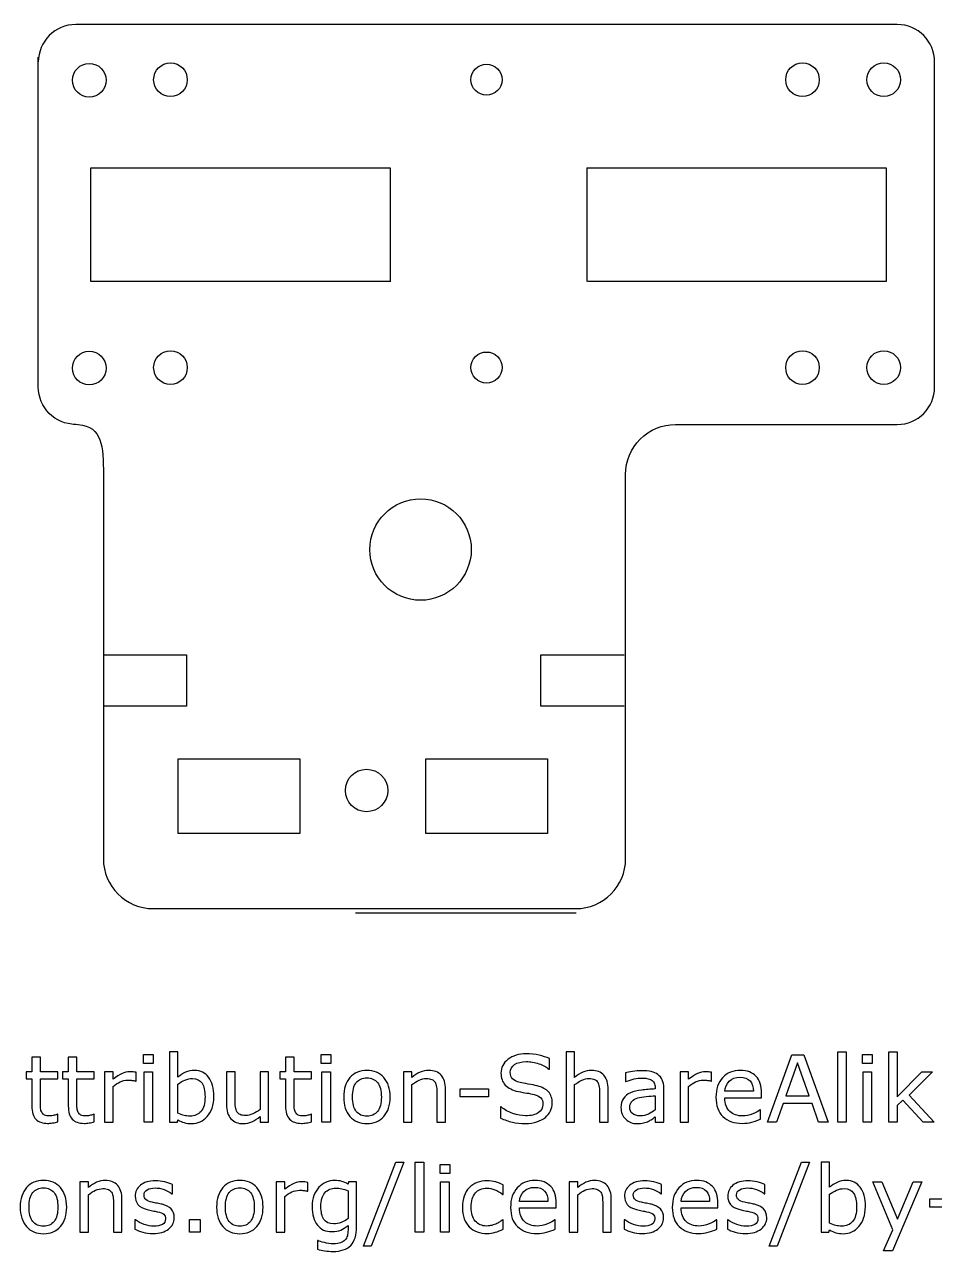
# Model space of a CAD drawing. Extents: x -419 to 481, y -215 to 497.
# Drawn here: x -341.1 to -268.2, y -111.7 to -13.4 of the extents above; entities that cross this region are included whole.
import ezdxf

# ---------------------------------------------------------------- set-up
doc = ezdxf.new("R2010")
doc.units = 0
doc.header["$MEASUREMENT"] = 0
doc.layers.add('LAYER_1_0', color=160, linetype='Continuous')

# ---------------------------------------------------------------- blocks, each defined once
blk = doc.blocks.new('AI9-BLK1')
at = {"layer": 'LAYER_1_0', "color": 7}
for points in [[(-51.508, -6.152), (-52.28, -6.152), (-52.28, -5.446), (-51.508, -5.446), (-51.508, -6.152)], [(-37.252, -6.152), (-38.024, -6.152), (-38.024, -5.446), (-37.252, -5.446), (-37.252, -6.152)], [(2.594, -10.87), (1.832, -10.87), (1.308, -9.371), (-1.016, -9.371), (-1.54, -10.87), (-2.268, -10.87), (-0.313, -5.479), (0.639, -5.479), (2.594, -10.87)], [(4.053, -10.87), (3.37, -10.87), (3.37, -5.237), (4.053, -5.237), (4.053, -10.87)], [(6.131, -6.152), (5.359, -6.152), (5.359, -5.446), (6.131, -5.446), (6.131, -6.152)], [(11.107, -10.87), (10.205, -10.87), (8.58, -9.102), (8.141, -9.519), (8.141, -10.87), (7.458, -10.87), (7.458, -5.237), (8.141, -5.237), (8.141, -8.835), (10.098, -6.824), (10.975, -6.824), (9.089, -8.693), (11.107, -10.87)], [(-51.552, -10.87), (-52.236, -10.87), (-52.236, -6.824), (-51.552, -6.824), (-51.552, -10.87)], [(-37.296, -10.87), (-37.979, -10.87), (-37.979, -6.824), (-37.296, -6.824), (-37.296, -10.87)], [(1.084, -8.753), (0.146, -6.113), (-0.796, -8.753), (1.084, -8.753)], [(6.087, -10.87), (5.403, -10.87), (5.403, -6.824), (6.087, -6.824), (6.087, -10.87)], [(-24.623, -8.841), (-26.883, -8.841), (-26.883, -8.191), (-24.623, -8.191), (-24.623, -8.841)], [(-31.423, -14.056), (-34.016, -20.792), (-34.643, -20.792), (-32.06, -14.056), (-31.423, -14.056)], [(-29.812, -19.689), (-30.495, -19.689), (-30.495, -14.056), (-29.812, -14.056), (-29.812, -19.689)], [(-27.735, -14.971), (-28.507, -14.971), (-28.507, -14.265), (-27.735, -14.265), (-27.735, -14.971)], [(1.1, -14.056), (-1.493, -20.792), (-2.119, -20.792), (0.463, -14.056), (1.1, -14.056)], [(-27.779, -19.689), (-28.463, -19.689), (-28.463, -15.643), (-27.779, -15.643), (-27.779, -19.689)], [(10.12, -15.643), (7.76, -21.178), (7.04, -21.178), (7.785, -19.491), (6.174, -15.643), (6.915, -15.643), (8.155, -18.639), (9.413, -15.643), (10.12, -15.643)], [(13.004, -17.661), (10.744, -17.661), (10.744, -17.011), (13.004, -17.011), (13.004, -17.661)], [(-47.726, -19.689), (-48.585, -19.689), (-48.585, -18.653), (-47.726, -18.653), (-47.726, -19.689)]]:
    blk.add_lwpolyline(points, dxfattribs=at)
for points, knots in [([(-59.141, -10.842), (-59.269, -10.876), (-59.408, -10.904), (-59.559, -10.925), (-59.71, -10.947), (-59.844, -10.958), (-59.962, -10.958), (-60.375, -10.958), (-60.688, -10.847), (-60.902, -10.624), (-61.117, -10.402), (-61.225, -10.045), (-61.225, -9.554), (-61.225, -9.554), (-61.225, -7.397), (-61.225, -7.397), (-61.225, -7.397), (-61.688, -7.397), (-61.688, -7.397), (-61.688, -7.397), (-61.688, -6.824), (-61.688, -6.824), (-61.688, -6.824), (-61.225, -6.824), (-61.225, -6.824), (-61.225, -6.824), (-61.225, -5.666), (-61.225, -5.666), (-61.225, -5.666), (-60.541, -5.666), (-60.541, -5.666), (-60.541, -5.666), (-60.541, -6.824), (-60.541, -6.824), (-60.541, -6.824), (-59.141, -6.824), (-59.141, -6.824), (-59.141, -6.824), (-59.141, -7.397), (-59.141, -7.397), (-59.141, -7.397), (-60.541, -7.397), (-60.541, -7.397), (-60.541, -7.397), (-60.541, -9.247), (-60.541, -9.247), (-60.541, -9.461), (-60.537, -9.627), (-60.527, -9.747), (-60.517, -9.867), (-60.483, -9.979), (-60.426, -10.083), (-60.373, -10.18), (-60.3, -10.251), (-60.207, -10.296), (-60.115, -10.34), (-59.974, -10.363), (-59.783, -10.363), (-59.672, -10.363), (-59.557, -10.346), (-59.437, -10.313), (-59.317, -10.28), (-59.23, -10.253), (-59.177, -10.231), (-59.177, -10.231), (-59.141, -10.231), (-59.141, -10.231), (-59.141, -10.231), (-59.141, -10.842), (-59.141, -10.842)], [0, 0, 0, 0, 1, 1, 1, 2, 2, 2, 3, 3, 3, 4, 4, 4, 5, 5, 5, 6, 6, 6, 7, 7, 7, 8, 8, 8, 9, 9, 9, 10, 10, 10, 11, 11, 11, 12, 12, 12, 13, 13, 13, 14, 14, 14, 15, 15, 15, 16, 16, 16, 17, 17, 17, 18, 18, 18, 19, 19, 19, 20, 20, 20, 21, 21, 21, 22, 22, 22, 23, 23, 23, 23]), ([(-56.222, -10.842), (-56.349, -10.876), (-56.489, -10.904), (-56.639, -10.925), (-56.79, -10.947), (-56.925, -10.958), (-57.043, -10.958), (-57.455, -10.958), (-57.769, -10.847), (-57.984, -10.624), (-58.198, -10.402), (-58.305, -10.045), (-58.305, -9.554), (-58.305, -9.554), (-58.305, -7.397), (-58.305, -7.397), (-58.305, -7.397), (-58.769, -7.397), (-58.769, -7.397), (-58.769, -7.397), (-58.769, -6.824), (-58.769, -6.824), (-58.769, -6.824), (-58.305, -6.824), (-58.305, -6.824), (-58.305, -6.824), (-58.305, -5.666), (-58.305, -5.666), (-58.305, -5.666), (-57.622, -5.666), (-57.622, -5.666), (-57.622, -5.666), (-57.622, -6.824), (-57.622, -6.824), (-57.622, -6.824), (-56.222, -6.824), (-56.222, -6.824), (-56.222, -6.824), (-56.222, -7.397), (-56.222, -7.397), (-56.222, -7.397), (-57.622, -7.397), (-57.622, -7.397), (-57.622, -7.397), (-57.622, -9.247), (-57.622, -9.247), (-57.622, -9.461), (-57.617, -9.627), (-57.608, -9.747), (-57.598, -9.867), (-57.564, -9.979), (-57.506, -10.083), (-57.454, -10.18), (-57.381, -10.251), (-57.288, -10.296), (-57.195, -10.34), (-57.054, -10.363), (-56.864, -10.363), (-56.754, -10.363), (-56.638, -10.346), (-56.517, -10.313), (-56.398, -10.28), (-56.311, -10.253), (-56.258, -10.231), (-56.258, -10.231), (-56.222, -10.231), (-56.222, -10.231), (-56.222, -10.231), (-56.222, -10.842), (-56.222, -10.842)], [0, 0, 0, 0, 1, 1, 1, 2, 2, 2, 3, 3, 3, 4, 4, 4, 5, 5, 5, 6, 6, 6, 7, 7, 7, 8, 8, 8, 9, 9, 9, 10, 10, 10, 11, 11, 11, 12, 12, 12, 13, 13, 13, 14, 14, 14, 15, 15, 15, 16, 16, 16, 17, 17, 17, 18, 18, 18, 19, 19, 19, 20, 20, 20, 21, 21, 21, 22, 22, 22, 23, 23, 23, 23]), ([(-46.642, -8.816), (-46.642, -9.154), (-46.689, -9.458), (-46.785, -9.728), (-46.88, -9.998), (-47.009, -10.225), (-47.17, -10.409), (-47.342, -10.599), (-47.53, -10.742), (-47.735, -10.837), (-47.94, -10.932), (-48.166, -10.98), (-48.412, -10.98), (-48.641, -10.98), (-48.841, -10.953), (-49.013, -10.899), (-49.184, -10.844), (-49.353, -10.771), (-49.519, -10.68), (-49.519, -10.68), (-49.563, -10.87), (-49.563, -10.87), (-49.563, -10.87), (-50.203, -10.87), (-50.203, -10.87), (-50.203, -10.87), (-50.203, -5.237), (-50.203, -5.237), (-50.203, -5.237), (-49.519, -5.237), (-49.519, -5.237), (-49.519, -5.237), (-49.519, -7.25), (-49.519, -7.25), (-49.329, -7.092), (-49.126, -6.964), (-48.911, -6.864), (-48.696, -6.764), (-48.455, -6.714), (-48.187, -6.714), (-47.71, -6.714), (-47.333, -6.897), (-47.057, -7.264), (-46.78, -7.631), (-46.642, -8.148), (-46.642, -8.816)], [0, 0, 0, 0, 1, 1, 1, 2, 2, 2, 3, 3, 3, 4, 4, 4, 5, 5, 5, 6, 6, 6, 7, 7, 7, 8, 8, 8, 9, 9, 9, 10, 10, 10, 11, 11, 11, 12, 12, 12, 13, 13, 13, 14, 14, 14, 15, 15, 15, 15]), ([(-38.804, -10.842), (-38.932, -10.876), (-39.072, -10.904), (-39.222, -10.925), (-39.373, -10.947), (-39.507, -10.958), (-39.625, -10.958), (-40.038, -10.958), (-40.351, -10.847), (-40.566, -10.624), (-40.78, -10.402), (-40.888, -10.045), (-40.888, -9.554), (-40.888, -9.554), (-40.888, -7.397), (-40.888, -7.397), (-40.888, -7.397), (-41.351, -7.397), (-41.351, -7.397), (-41.351, -7.397), (-41.351, -6.824), (-41.351, -6.824), (-41.351, -6.824), (-40.888, -6.824), (-40.888, -6.824), (-40.888, -6.824), (-40.888, -5.666), (-40.888, -5.666), (-40.888, -5.666), (-40.204, -5.666), (-40.204, -5.666), (-40.204, -5.666), (-40.204, -6.824), (-40.204, -6.824), (-40.204, -6.824), (-38.804, -6.824), (-38.804, -6.824), (-38.804, -6.824), (-38.804, -7.397), (-38.804, -7.397), (-38.804, -7.397), (-40.204, -7.397), (-40.204, -7.397), (-40.204, -7.397), (-40.204, -9.247), (-40.204, -9.247), (-40.204, -9.461), (-40.199, -9.627), (-40.19, -9.747), (-40.18, -9.867), (-40.146, -9.979), (-40.089, -10.083), (-40.036, -10.18), (-39.963, -10.251), (-39.871, -10.296), (-39.778, -10.34), (-39.637, -10.363), (-39.446, -10.363), (-39.336, -10.363), (-39.22, -10.346), (-39.1, -10.313), (-38.98, -10.28), (-38.893, -10.253), (-38.84, -10.231), (-38.84, -10.231), (-38.804, -10.231), (-38.804, -10.231), (-38.804, -10.231), (-38.804, -10.842), (-38.804, -10.842)], [0, 0, 0, 0, 1, 1, 1, 2, 2, 2, 3, 3, 3, 4, 4, 4, 5, 5, 5, 6, 6, 6, 7, 7, 7, 8, 8, 8, 9, 9, 9, 10, 10, 10, 11, 11, 11, 12, 12, 12, 13, 13, 13, 14, 14, 14, 15, 15, 15, 16, 16, 16, 17, 17, 17, 18, 18, 18, 19, 19, 19, 20, 20, 20, 21, 21, 21, 22, 22, 22, 23, 23, 23, 23]), ([(-19.513, -9.335), (-19.513, -9.545), (-19.561, -9.752), (-19.659, -9.957), (-19.756, -10.162), (-19.893, -10.336), (-20.069, -10.478), (-20.261, -10.632), (-20.486, -10.752), (-20.742, -10.839), (-20.999, -10.926), (-21.307, -10.969), (-21.668, -10.969), (-22.056, -10.969), (-22.404, -10.933), (-22.714, -10.861), (-23.023, -10.789), (-23.338, -10.682), (-23.658, -10.54), (-23.658, -10.54), (-23.658, -9.646), (-23.658, -9.646), (-23.658, -9.646), (-23.607, -9.646), (-23.607, -9.646), (-23.336, -9.872), (-23.022, -10.046), (-22.667, -10.168), (-22.311, -10.291), (-21.977, -10.352), (-21.665, -10.352), (-21.222, -10.352), (-20.878, -10.269), (-20.632, -10.102), (-20.385, -9.936), (-20.263, -9.714), (-20.263, -9.436), (-20.263, -9.198), (-20.321, -9.022), (-20.437, -8.909), (-20.553, -8.795), (-20.731, -8.707), (-20.969, -8.645), (-21.149, -8.597), (-21.344, -8.557), (-21.555, -8.525), (-21.765, -8.494), (-21.987, -8.454), (-22.223, -8.406), (-22.698, -8.305), (-23.051, -8.132), (-23.281, -7.887), (-23.51, -7.643), (-23.625, -7.324), (-23.625, -6.931), (-23.625, -6.481), (-23.435, -6.111), (-23.055, -5.823), (-22.675, -5.535), (-22.193, -5.391), (-21.609, -5.391), (-21.231, -5.391), (-20.885, -5.427), (-20.57, -5.499), (-20.255, -5.572), (-19.976, -5.661), (-19.734, -5.767), (-19.734, -5.767), (-19.734, -6.615), (-19.734, -6.615), (-19.734, -6.615), (-19.784, -6.615), (-19.784, -6.615), (-19.988, -6.44), (-20.256, -6.296), (-20.588, -6.181), (-20.921, -6.066), (-21.26, -6.008), (-21.608, -6.008), (-21.99, -6.008), (-22.297, -6.088), (-22.528, -6.247), (-22.76, -6.406), (-22.875, -6.611), (-22.875, -6.862), (-22.875, -7.087), (-22.818, -7.263), (-22.702, -7.39), (-22.587, -7.518), (-22.384, -7.615), (-22.093, -7.683), (-21.94, -7.717), (-21.721, -7.758), (-21.437, -7.806), (-21.154, -7.854), (-20.914, -7.903), (-20.717, -7.954), (-20.318, -8.06), (-20.017, -8.22), (-19.816, -8.435), (-19.614, -8.65), (-19.513, -8.95), (-19.513, -9.335)], [0, 0, 0, 0, 1, 1, 1, 2, 2, 2, 3, 3, 3, 4, 4, 4, 5, 5, 5, 6, 6, 6, 7, 7, 7, 8, 8, 8, 9, 9, 9, 10, 10, 10, 11, 11, 11, 12, 12, 12, 13, 13, 13, 14, 14, 14, 15, 15, 15, 16, 16, 16, 17, 17, 17, 18, 18, 18, 19, 19, 19, 20, 20, 20, 21, 21, 21, 22, 22, 22, 23, 23, 23, 24, 24, 24, 25, 25, 25, 26, 26, 26, 27, 27, 27, 28, 28, 28, 29, 29, 29, 30, 30, 30, 31, 31, 31, 32, 32, 32, 33, 33, 33, 34, 34, 34, 34]), ([(-15.033, -10.87), (-15.033, -10.87), (-15.717, -10.87), (-15.717, -10.87), (-15.717, -10.87), (-15.717, -8.569), (-15.717, -8.569), (-15.717, -8.383), (-15.727, -8.209), (-15.749, -8.046), (-15.77, -7.883), (-15.81, -7.756), (-15.867, -7.664), (-15.927, -7.563), (-16.013, -7.488), (-16.126, -7.438), (-16.239, -7.389), (-16.385, -7.364), (-16.565, -7.364), (-16.749, -7.364), (-16.942, -7.41), (-17.144, -7.502), (-17.345, -7.593), (-17.538, -7.71), (-17.723, -7.852), (-17.723, -7.852), (-17.723, -10.87), (-17.723, -10.87), (-17.723, -10.87), (-18.406, -10.87), (-18.406, -10.87), (-18.406, -10.87), (-18.406, -5.237), (-18.406, -5.237), (-18.406, -5.237), (-17.723, -5.237), (-17.723, -5.237), (-17.723, -5.237), (-17.723, -7.275), (-17.723, -7.275), (-17.511, -7.099), (-17.292, -6.962), (-17.066, -6.862), (-16.84, -6.763), (-16.609, -6.714), (-16.37, -6.714), (-15.936, -6.714), (-15.604, -6.845), (-15.375, -7.108), (-15.147, -7.371), (-15.033, -7.75), (-15.033, -8.245), (-15.033, -8.245), (-15.033, -10.87), (-15.033, -10.87)], [0, 0, 0, 0, 1, 1, 1, 2, 2, 2, 3, 3, 3, 4, 4, 4, 5, 5, 5, 6, 6, 6, 7, 7, 7, 8, 8, 8, 9, 9, 9, 10, 10, 10, 11, 11, 11, 12, 12, 12, 13, 13, 13, 14, 14, 14, 15, 15, 15, 16, 16, 16, 17, 17, 17, 18, 18, 18, 18]), ([(-52.873, -7.563), (-52.873, -7.563), (-52.909, -7.563), (-52.909, -7.563), (-53.01, -7.54), (-53.108, -7.523), (-53.204, -7.512), (-53.299, -7.502), (-53.411, -7.497), (-53.542, -7.497), (-53.752, -7.497), (-53.954, -7.543), (-54.149, -7.636), (-54.345, -7.729), (-54.533, -7.849), (-54.714, -7.996), (-54.714, -7.996), (-54.714, -10.87), (-54.714, -10.87), (-54.714, -10.87), (-55.397, -10.87), (-55.397, -10.87), (-55.397, -10.87), (-55.397, -6.824), (-55.397, -6.824), (-55.397, -6.824), (-54.714, -6.824), (-54.714, -6.824), (-54.714, -6.824), (-54.714, -7.422), (-54.714, -7.422), (-54.444, -7.204), (-54.206, -7.05), (-53.999, -6.96), (-53.793, -6.869), (-53.583, -6.824), (-53.368, -6.824), (-53.25, -6.824), (-53.165, -6.827), (-53.112, -6.833), (-53.059, -6.839), (-52.979, -6.851), (-52.873, -6.867), (-52.873, -6.867), (-52.873, -7.563), (-52.873, -7.563)], [0, 0, 0, 0, 1, 1, 1, 2, 2, 2, 3, 3, 3, 4, 4, 4, 5, 5, 5, 6, 6, 6, 7, 7, 7, 8, 8, 8, 9, 9, 9, 10, 10, 10, 11, 11, 11, 12, 12, 12, 13, 13, 13, 14, 14, 14, 15, 15, 15, 15]), ([(-42.247, -10.87), (-42.247, -10.87), (-42.93, -10.87), (-42.93, -10.87), (-42.93, -10.87), (-42.93, -10.419), (-42.93, -10.419), (-43.159, -10.6), (-43.377, -10.739), (-43.587, -10.835), (-43.795, -10.932), (-44.026, -10.98), (-44.278, -10.98), (-44.701, -10.98), (-45.031, -10.85), (-45.266, -10.591), (-45.502, -10.331), (-45.62, -9.951), (-45.62, -9.449), (-45.62, -9.449), (-45.62, -6.824), (-45.62, -6.824), (-45.62, -6.824), (-44.936, -6.824), (-44.936, -6.824), (-44.936, -6.824), (-44.936, -9.125), (-44.936, -9.125), (-44.936, -9.33), (-44.927, -9.505), (-44.908, -9.651), (-44.889, -9.798), (-44.848, -9.922), (-44.786, -10.026), (-44.721, -10.132), (-44.637, -10.209), (-44.534, -10.257), (-44.431, -10.306), (-44.281, -10.33), (-44.084, -10.33), (-43.909, -10.33), (-43.718, -10.284), (-43.511, -10.192), (-43.303, -10.101), (-43.11, -9.984), (-42.93, -9.842), (-42.93, -9.842), (-42.93, -6.824), (-42.93, -6.824), (-42.93, -6.824), (-42.247, -6.824), (-42.247, -6.824), (-42.247, -6.824), (-42.247, -10.87), (-42.247, -10.87)], [0, 0, 0, 0, 1, 1, 1, 2, 2, 2, 3, 3, 3, 4, 4, 4, 5, 5, 5, 6, 6, 6, 7, 7, 7, 8, 8, 8, 9, 9, 9, 10, 10, 10, 11, 11, 11, 12, 12, 12, 13, 13, 13, 14, 14, 14, 15, 15, 15, 16, 16, 16, 17, 17, 17, 18, 18, 18, 18]), ([(-32.507, -8.849), (-32.507, -9.507), (-32.676, -10.028), (-33.013, -10.409), (-33.351, -10.79), (-33.803, -10.98), (-34.368, -10.98), (-34.939, -10.98), (-35.393, -10.79), (-35.729, -10.409), (-36.065, -10.028), (-36.233, -9.507), (-36.233, -8.849), (-36.233, -8.19), (-36.065, -7.67), (-35.729, -7.287), (-35.393, -6.905), (-34.939, -6.714), (-34.368, -6.714), (-33.803, -6.714), (-33.351, -6.905), (-33.013, -7.287), (-32.676, -7.67), (-32.507, -8.19), (-32.507, -8.849)], [0, 0, 0, 0, 1, 1, 1, 2, 2, 2, 3, 3, 3, 4, 4, 4, 5, 5, 5, 6, 6, 6, 7, 7, 7, 8, 8, 8, 8]), ([(-28.077, -10.87), (-28.077, -10.87), (-28.76, -10.87), (-28.76, -10.87), (-28.76, -10.87), (-28.76, -8.569), (-28.76, -8.569), (-28.76, -8.383), (-28.771, -8.209), (-28.793, -8.046), (-28.815, -7.883), (-28.854, -7.756), (-28.911, -7.664), (-28.971, -7.563), (-29.058, -7.488), (-29.17, -7.438), (-29.283, -7.389), (-29.429, -7.364), (-29.609, -7.364), (-29.794, -7.364), (-29.987, -7.41), (-30.188, -7.502), (-30.389, -7.593), (-30.582, -7.71), (-30.767, -7.852), (-30.767, -7.852), (-30.767, -10.87), (-30.767, -10.87), (-30.767, -10.87), (-31.45, -10.87), (-31.45, -10.87), (-31.45, -10.87), (-31.45, -6.824), (-31.45, -6.824), (-31.45, -6.824), (-30.767, -6.824), (-30.767, -6.824), (-30.767, -6.824), (-30.767, -7.275), (-30.767, -7.275), (-30.555, -7.099), (-30.337, -6.962), (-30.111, -6.862), (-29.885, -6.763), (-29.653, -6.714), (-29.415, -6.714), (-28.979, -6.714), (-28.648, -6.845), (-28.419, -7.108), (-28.191, -7.371), (-28.077, -7.75), (-28.077, -8.245), (-28.077, -8.245), (-28.077, -10.87), (-28.077, -10.87)], [0, 0, 0, 0, 1, 1, 1, 2, 2, 2, 3, 3, 3, 4, 4, 4, 5, 5, 5, 6, 6, 6, 7, 7, 7, 8, 8, 8, 9, 9, 9, 10, 10, 10, 11, 11, 11, 12, 12, 12, 13, 13, 13, 14, 14, 14, 15, 15, 15, 16, 16, 16, 17, 17, 17, 18, 18, 18, 18]), ([(-10.576, -10.87), (-10.576, -10.87), (-11.26, -10.87), (-11.26, -10.87), (-11.26, -10.87), (-11.26, -10.438), (-11.26, -10.438), (-11.32, -10.479), (-11.401, -10.537), (-11.503, -10.61), (-11.605, -10.684), (-11.704, -10.742), (-11.8, -10.785), (-11.913, -10.841), (-12.043, -10.887), (-12.189, -10.924), (-12.336, -10.961), (-12.507, -10.98), (-12.704, -10.98), (-13.067, -10.98), (-13.375, -10.86), (-13.627, -10.619), (-13.879, -10.378), (-14.005, -10.071), (-14.005, -9.698), (-14.005, -9.392), (-13.94, -9.144), (-13.809, -8.956), (-13.678, -8.766), (-13.491, -8.618), (-13.248, -8.509), (-13.003, -8.401), (-12.709, -8.327), (-12.366, -8.289), (-12.022, -8.25), (-11.653, -8.221), (-11.26, -8.202), (-11.26, -8.202), (-11.26, -8.097), (-11.26, -8.097), (-11.26, -7.942), (-11.287, -7.814), (-11.341, -7.712), (-11.395, -7.611), (-11.473, -7.531), (-11.573, -7.473), (-11.67, -7.417), (-11.785, -7.38), (-11.92, -7.36), (-12.054, -7.341), (-12.196, -7.331), (-12.342, -7.331), (-12.52, -7.331), (-12.719, -7.355), (-12.938, -7.402), (-13.157, -7.449), (-13.383, -7.518), (-13.616, -7.607), (-13.616, -7.607), (-13.652, -7.607), (-13.652, -7.607), (-13.652, -7.607), (-13.652, -6.919), (-13.652, -6.919), (-13.519, -6.884), (-13.328, -6.844), (-13.077, -6.801), (-12.826, -6.758), (-12.579, -6.736), (-12.335, -6.736), (-12.05, -6.736), (-11.802, -6.76), (-11.591, -6.806), (-11.38, -6.853), (-11.197, -6.933), (-11.043, -7.047), (-10.891, -7.158), (-10.775, -7.301), (-10.696, -7.477), (-10.616, -7.653), (-10.576, -7.871), (-10.576, -8.131), (-10.576, -8.131), (-10.576, -10.87), (-10.576, -10.87)], [0, 0, 0, 0, 1, 1, 1, 2, 2, 2, 3, 3, 3, 4, 4, 4, 5, 5, 5, 6, 6, 6, 7, 7, 7, 8, 8, 8, 9, 9, 9, 10, 10, 10, 11, 11, 11, 12, 12, 12, 13, 13, 13, 14, 14, 14, 15, 15, 15, 16, 16, 16, 17, 17, 17, 18, 18, 18, 19, 19, 19, 20, 20, 20, 21, 21, 21, 22, 22, 22, 23, 23, 23, 24, 24, 24, 25, 25, 25, 26, 26, 26, 27, 27, 27, 28, 28, 28, 28]), ([(-6.744, -7.563), (-6.744, -7.563), (-6.781, -7.563), (-6.781, -7.563), (-6.882, -7.54), (-6.98, -7.523), (-7.076, -7.512), (-7.171, -7.502), (-7.283, -7.497), (-7.413, -7.497), (-7.623, -7.497), (-7.826, -7.543), (-8.021, -7.636), (-8.217, -7.729), (-8.405, -7.849), (-8.585, -7.996), (-8.585, -7.996), (-8.585, -10.87), (-8.585, -10.87), (-8.585, -10.87), (-9.269, -10.87), (-9.269, -10.87), (-9.269, -10.87), (-9.269, -6.824), (-9.269, -6.824), (-9.269, -6.824), (-8.585, -6.824), (-8.585, -6.824), (-8.585, -6.824), (-8.585, -7.422), (-8.585, -7.422), (-8.315, -7.204), (-8.077, -7.05), (-7.871, -6.96), (-7.665, -6.869), (-7.454, -6.824), (-7.24, -6.824), (-7.122, -6.824), (-7.036, -6.827), (-6.983, -6.833), (-6.93, -6.839), (-6.85, -6.851), (-6.744, -6.867), (-6.744, -6.867), (-6.744, -7.563), (-6.744, -7.563)], [0, 0, 0, 0, 1, 1, 1, 2, 2, 2, 3, 3, 3, 4, 4, 4, 5, 5, 5, 6, 6, 6, 7, 7, 7, 8, 8, 8, 9, 9, 9, 10, 10, 10, 11, 11, 11, 12, 12, 12, 13, 13, 13, 14, 14, 14, 15, 15, 15, 15]), ([(-2.734, -8.908), (-2.734, -8.908), (-5.689, -8.908), (-5.689, -8.908), (-5.689, -9.157), (-5.651, -9.374), (-5.577, -9.559), (-5.503, -9.744), (-5.401, -9.896), (-5.272, -10.015), (-5.147, -10.131), (-5, -10.218), (-4.828, -10.276), (-4.657, -10.334), (-4.468, -10.363), (-4.262, -10.363), (-3.989, -10.363), (-3.715, -10.308), (-3.438, -10.199), (-3.161, -10.09), (-2.964, -9.983), (-2.847, -9.878), (-2.847, -9.878), (-2.811, -9.878), (-2.811, -9.878), (-2.811, -9.878), (-2.811, -10.618), (-2.811, -10.618), (-3.04, -10.715), (-3.274, -10.796), (-3.512, -10.861), (-3.75, -10.925), (-4, -10.958), (-4.263, -10.958), (-4.932, -10.958), (-5.455, -10.777), (-5.83, -10.414), (-6.206, -10.051), (-6.394, -9.536), (-6.394, -8.869), (-6.394, -8.208), (-6.214, -7.684), (-5.855, -7.296), (-5.495, -6.908), (-5.021, -6.714), (-4.434, -6.714), (-3.89, -6.714), (-3.471, -6.873), (-3.176, -7.19), (-2.881, -7.507), (-2.734, -7.956), (-2.734, -8.54), (-2.734, -8.54), (-2.734, -8.908), (-2.734, -8.908)], [0, 0, 0, 0, 1, 1, 1, 2, 2, 2, 3, 3, 3, 4, 4, 4, 5, 5, 5, 6, 6, 6, 7, 7, 7, 8, 8, 8, 9, 9, 9, 10, 10, 10, 11, 11, 11, 12, 12, 12, 13, 13, 13, 14, 14, 14, 15, 15, 15, 16, 16, 16, 17, 17, 17, 18, 18, 18, 18]), ([(-47.347, -8.838), (-47.347, -8.355), (-47.427, -7.989), (-47.586, -7.739), (-47.745, -7.489), (-48.001, -7.364), (-48.355, -7.364), (-48.553, -7.364), (-48.753, -7.407), (-48.955, -7.493), (-49.158, -7.579), (-49.346, -7.689), (-49.519, -7.824), (-49.519, -7.824), (-49.519, -10.142), (-49.519, -10.142), (-49.327, -10.229), (-49.161, -10.289), (-49.022, -10.323), (-48.884, -10.357), (-48.727, -10.374), (-48.551, -10.374), (-48.175, -10.374), (-47.881, -10.25), (-47.667, -10.003), (-47.454, -9.755), (-47.347, -9.367), (-47.347, -8.838)], [0, 0, 0, 0, 1, 1, 1, 2, 2, 2, 3, 3, 3, 4, 4, 4, 5, 5, 5, 6, 6, 6, 7, 7, 7, 8, 8, 8, 9, 9, 9, 9]), ([(-33.213, -8.849), (-33.213, -8.329), (-33.315, -7.942), (-33.519, -7.689), (-33.723, -7.436), (-34.006, -7.309), (-34.368, -7.309), (-34.736, -7.309), (-35.021, -7.436), (-35.223, -7.689), (-35.427, -7.942), (-35.528, -8.329), (-35.528, -8.849), (-35.528, -9.352), (-35.426, -9.734), (-35.222, -9.995), (-35.018, -10.255), (-34.733, -10.385), (-34.368, -10.385), (-34.009, -10.385), (-33.726, -10.256), (-33.521, -9.998), (-33.315, -9.74), (-33.213, -9.357), (-33.213, -8.849)], [0, 0, 0, 0, 1, 1, 1, 2, 2, 2, 3, 3, 3, 4, 4, 4, 5, 5, 5, 6, 6, 6, 7, 7, 7, 8, 8, 8, 8]), ([(-3.395, -8.389), (-3.398, -8.032), (-3.486, -7.755), (-3.662, -7.559), (-3.838, -7.363), (-4.104, -7.265), (-4.463, -7.265), (-4.824, -7.265), (-5.111, -7.373), (-5.325, -7.588), (-5.538, -7.803), (-5.66, -8.07), (-5.689, -8.389), (-5.689, -8.389), (-3.395, -8.389), (-3.395, -8.389)], [0, 0, 0, 0, 1, 1, 1, 2, 2, 2, 3, 3, 3, 4, 4, 4, 5, 5, 5, 5]), ([(-11.26, -9.878), (-11.26, -9.878), (-11.26, -8.753), (-11.26, -8.753), (-11.466, -8.765), (-11.708, -8.783), (-11.987, -8.807), (-12.266, -8.832), (-12.486, -8.867), (-12.649, -8.912), (-12.843, -8.968), (-13, -9.054), (-13.12, -9.171), (-13.24, -9.288), (-13.299, -9.449), (-13.299, -9.654), (-13.299, -9.885), (-13.23, -10.059), (-13.091, -10.176), (-12.952, -10.294), (-12.74, -10.352), (-12.455, -10.352), (-12.218, -10.352), (-12.002, -10.305), (-11.806, -10.213), (-11.609, -10.12), (-11.427, -10.008), (-11.26, -9.878)], [0, 0, 0, 0, 1, 1, 1, 2, 2, 2, 3, 3, 3, 4, 4, 4, 5, 5, 5, 6, 6, 6, 7, 7, 7, 8, 8, 8, 9, 9, 9, 9]), ([(5.589, -17.636), (5.589, -17.973), (5.541, -18.278), (5.446, -18.548), (5.351, -18.818), (5.222, -19.045), (5.061, -19.228), (4.889, -19.418), (4.701, -19.562), (4.496, -19.657), (4.291, -19.752), (4.065, -19.8), (3.819, -19.8), (3.59, -19.8), (3.389, -19.772), (3.218, -19.718), (3.047, -19.664), (2.878, -19.591), (2.712, -19.499), (2.712, -19.499), (2.668, -19.689), (2.668, -19.689), (2.668, -19.689), (2.028, -19.689), (2.028, -19.689), (2.028, -19.689), (2.028, -14.056), (2.028, -14.056), (2.028, -14.056), (2.712, -14.056), (2.712, -14.056), (2.712, -14.056), (2.712, -16.069), (2.712, -16.069), (2.902, -15.912), (3.105, -15.784), (3.32, -15.683), (3.535, -15.583), (3.776, -15.533), (4.044, -15.533), (4.521, -15.533), (4.898, -15.717), (5.175, -16.083), (5.451, -16.45), (5.589, -16.967), (5.589, -17.636)], [0, 0, 0, 0, 1, 1, 1, 2, 2, 2, 3, 3, 3, 4, 4, 4, 5, 5, 5, 6, 6, 6, 7, 7, 7, 8, 8, 8, 9, 9, 9, 10, 10, 10, 11, 11, 11, 12, 12, 12, 13, 13, 13, 14, 14, 14, 15, 15, 15, 15]), ([(-58.433, -17.668), (-58.433, -18.327), (-58.602, -18.847), (-58.939, -19.228), (-59.276, -19.609), (-59.728, -19.8), (-60.294, -19.8), (-60.865, -19.8), (-61.319, -19.609), (-61.655, -19.228), (-61.991, -18.847), (-62.159, -18.327), (-62.159, -17.668), (-62.159, -17.009), (-61.991, -16.489), (-61.655, -16.107), (-61.319, -15.724), (-60.865, -15.533), (-60.294, -15.533), (-59.728, -15.533), (-59.276, -15.724), (-58.939, -16.107), (-58.602, -16.489), (-58.433, -17.009), (-58.433, -17.668)], [0, 0, 0, 0, 1, 1, 1, 2, 2, 2, 3, 3, 3, 4, 4, 4, 5, 5, 5, 6, 6, 6, 7, 7, 7, 8, 8, 8, 8]), ([(-54.003, -19.689), (-54.003, -19.689), (-54.686, -19.689), (-54.686, -19.689), (-54.686, -19.689), (-54.686, -17.388), (-54.686, -17.388), (-54.686, -17.203), (-54.697, -17.029), (-54.718, -16.865), (-54.74, -16.703), (-54.78, -16.575), (-54.837, -16.484), (-54.897, -16.382), (-54.983, -16.307), (-55.096, -16.258), (-55.208, -16.208), (-55.355, -16.184), (-55.534, -16.184), (-55.719, -16.184), (-55.913, -16.23), (-56.114, -16.321), (-56.315, -16.413), (-56.508, -16.53), (-56.692, -16.672), (-56.692, -16.672), (-56.692, -19.689), (-56.692, -19.689), (-56.692, -19.689), (-57.376, -19.689), (-57.376, -19.689), (-57.376, -19.689), (-57.376, -15.643), (-57.376, -15.643), (-57.376, -15.643), (-56.692, -15.643), (-56.692, -15.643), (-56.692, -15.643), (-56.692, -16.094), (-56.692, -16.094), (-56.481, -15.918), (-56.262, -15.781), (-56.036, -15.682), (-55.81, -15.583), (-55.578, -15.533), (-55.34, -15.533), (-54.905, -15.533), (-54.574, -15.665), (-54.345, -15.928), (-54.117, -16.191), (-54.003, -16.57), (-54.003, -17.065), (-54.003, -17.065), (-54.003, -19.689), (-54.003, -19.689)], [0, 0, 0, 0, 1, 1, 1, 2, 2, 2, 3, 3, 3, 4, 4, 4, 5, 5, 5, 6, 6, 6, 7, 7, 7, 8, 8, 8, 9, 9, 9, 10, 10, 10, 11, 11, 11, 12, 12, 12, 13, 13, 13, 14, 14, 14, 15, 15, 15, 16, 16, 16, 17, 17, 17, 18, 18, 18, 18]), ([(-49.811, -18.519), (-49.811, -18.887), (-49.963, -19.189), (-50.267, -19.424), (-50.572, -19.66), (-50.988, -19.778), (-51.515, -19.778), (-51.814, -19.778), (-52.088, -19.742), (-52.337, -19.671), (-52.586, -19.6), (-52.795, -19.522), (-52.964, -19.438), (-52.964, -19.438), (-52.964, -18.675), (-52.964, -18.675), (-52.964, -18.675), (-52.928, -18.675), (-52.928, -18.675), (-52.714, -18.837), (-52.477, -18.966), (-52.216, -19.061), (-51.955, -19.156), (-51.705, -19.204), (-51.465, -19.204), (-51.168, -19.204), (-50.936, -19.156), (-50.768, -19.06), (-50.6, -18.964), (-50.516, -18.813), (-50.516, -18.606), (-50.516, -18.447), (-50.562, -18.327), (-50.653, -18.245), (-50.744, -18.164), (-50.918, -18.094), (-51.176, -18.036), (-51.272, -18.014), (-51.397, -17.989), (-51.551, -17.96), (-51.705, -17.931), (-51.846, -17.9), (-51.973, -17.867), (-52.324, -17.773), (-52.574, -17.635), (-52.721, -17.454), (-52.868, -17.272), (-52.941, -17.049), (-52.941, -16.785), (-52.941, -16.619), (-52.907, -16.463), (-52.839, -16.316), (-52.77, -16.17), (-52.666, -16.039), (-52.526, -15.923), (-52.391, -15.81), (-52.219, -15.721), (-52.011, -15.655), (-51.803, -15.588), (-51.57, -15.555), (-51.312, -15.555), (-51.071, -15.555), (-50.828, -15.585), (-50.581, -15.645), (-50.334, -15.704), (-50.129, -15.776), (-49.965, -15.861), (-49.965, -15.861), (-49.965, -16.592), (-49.965, -16.592), (-49.965, -16.592), (-50.001, -16.592), (-50.001, -16.592), (-50.174, -16.462), (-50.383, -16.352), (-50.63, -16.263), (-50.876, -16.173), (-51.118, -16.129), (-51.355, -16.129), (-51.602, -16.129), (-51.811, -16.176), (-51.981, -16.271), (-52.151, -16.366), (-52.236, -16.507), (-52.236, -16.695), (-52.236, -16.861), (-52.184, -16.986), (-52.082, -17.07), (-51.981, -17.154), (-51.818, -17.222), (-51.594, -17.275), (-51.469, -17.304), (-51.33, -17.333), (-51.176, -17.362), (-51.021, -17.391), (-50.893, -17.417), (-50.79, -17.441), (-50.477, -17.513), (-50.235, -17.637), (-50.066, -17.813), (-49.895, -17.991), (-49.811, -18.226), (-49.811, -18.519)], [0, 0, 0, 0, 1, 1, 1, 2, 2, 2, 3, 3, 3, 4, 4, 4, 5, 5, 5, 6, 6, 6, 7, 7, 7, 8, 8, 8, 9, 9, 9, 10, 10, 10, 11, 11, 11, 12, 12, 12, 13, 13, 13, 14, 14, 14, 15, 15, 15, 16, 16, 16, 17, 17, 17, 18, 18, 18, 19, 19, 19, 20, 20, 20, 21, 21, 21, 22, 22, 22, 23, 23, 23, 24, 24, 24, 25, 25, 25, 26, 26, 26, 27, 27, 27, 28, 28, 28, 29, 29, 29, 30, 30, 30, 31, 31, 31, 32, 32, 32, 33, 33, 33, 34, 34, 34, 34]), ([(-42.694, -17.668), (-42.694, -18.327), (-42.862, -18.847), (-43.199, -19.228), (-43.537, -19.609), (-43.989, -19.8), (-44.555, -19.8), (-45.126, -19.8), (-45.579, -19.609), (-45.916, -19.228), (-46.252, -18.847), (-46.42, -18.327), (-46.42, -17.668), (-46.42, -17.009), (-46.252, -16.489), (-45.916, -16.107), (-45.579, -15.724), (-45.126, -15.533), (-44.555, -15.533), (-43.989, -15.533), (-43.537, -15.724), (-43.199, -16.107), (-42.862, -16.489), (-42.694, -17.009), (-42.694, -17.668)], [0, 0, 0, 0, 1, 1, 1, 2, 2, 2, 3, 3, 3, 4, 4, 4, 5, 5, 5, 6, 6, 6, 7, 7, 7, 8, 8, 8, 8]), ([(-39.112, -16.382), (-39.112, -16.382), (-39.149, -16.382), (-39.149, -16.382), (-39.25, -16.359), (-39.348, -16.342), (-39.444, -16.331), (-39.539, -16.321), (-39.651, -16.316), (-39.781, -16.316), (-39.991, -16.316), (-40.194, -16.362), (-40.389, -16.455), (-40.585, -16.549), (-40.773, -16.669), (-40.953, -16.816), (-40.953, -16.816), (-40.953, -19.689), (-40.953, -19.689), (-40.953, -19.689), (-41.637, -19.689), (-41.637, -19.689), (-41.637, -19.689), (-41.637, -15.643), (-41.637, -15.643), (-41.637, -15.643), (-40.953, -15.643), (-40.953, -15.643), (-40.953, -15.643), (-40.953, -16.241), (-40.953, -16.241), (-40.683, -16.024), (-40.445, -15.87), (-40.239, -15.78), (-40.033, -15.689), (-39.823, -15.643), (-39.608, -15.643), (-39.49, -15.643), (-39.404, -15.647), (-39.351, -15.653), (-39.298, -15.659), (-39.218, -15.67), (-39.112, -15.687), (-39.112, -15.687), (-39.112, -16.382), (-39.112, -16.382)], [0, 0, 0, 0, 1, 1, 1, 2, 2, 2, 3, 3, 3, 4, 4, 4, 5, 5, 5, 6, 6, 6, 7, 7, 7, 8, 8, 8, 9, 9, 9, 10, 10, 10, 11, 11, 11, 12, 12, 12, 13, 13, 13, 14, 14, 14, 15, 15, 15, 15]), ([(-35.201, -19.229), (-35.201, -19.915), (-35.357, -20.419), (-35.669, -20.74), (-35.981, -21.061), (-36.462, -21.222), (-37.109, -21.222), (-37.325, -21.222), (-37.534, -21.207), (-37.739, -21.177), (-37.944, -21.146), (-38.145, -21.103), (-38.343, -21.048), (-38.343, -21.048), (-38.343, -20.351), (-38.343, -20.351), (-38.343, -20.351), (-38.307, -20.351), (-38.307, -20.351), (-38.196, -20.395), (-38.019, -20.451), (-37.778, -20.517), (-37.536, -20.582), (-37.294, -20.615), (-37.052, -20.615), (-36.82, -20.615), (-36.628, -20.588), (-36.475, -20.532), (-36.323, -20.477), (-36.205, -20.399), (-36.12, -20.3), (-36.036, -20.206), (-35.975, -20.092), (-35.939, -19.96), (-35.903, -19.827), (-35.885, -19.679), (-35.885, -19.514), (-35.885, -19.514), (-35.885, -19.145), (-35.885, -19.145), (-36.089, -19.309), (-36.286, -19.432), (-36.473, -19.513), (-36.66, -19.594), (-36.898, -19.634), (-37.188, -19.634), (-37.67, -19.634), (-38.053, -19.46), (-38.336, -19.11), (-38.62, -18.761), (-38.762, -18.268), (-38.762, -17.633), (-38.762, -17.285), (-38.713, -16.984), (-38.615, -16.732), (-38.518, -16.479), (-38.385, -16.261), (-38.215, -16.077), (-38.059, -15.906), (-37.868, -15.772), (-37.644, -15.677), (-37.419, -15.581), (-37.196, -15.533), (-36.974, -15.533), (-36.74, -15.533), (-36.544, -15.557), (-36.386, -15.604), (-36.228, -15.651), (-36.061, -15.723), (-35.885, -15.82), (-35.885, -15.82), (-35.841, -15.643), (-35.841, -15.643), (-35.841, -15.643), (-35.201, -15.643), (-35.201, -15.643), (-35.201, -15.643), (-35.201, -19.229), (-35.201, -19.229)], [0, 0, 0, 0, 1, 1, 1, 2, 2, 2, 3, 3, 3, 4, 4, 4, 5, 5, 5, 6, 6, 6, 7, 7, 7, 8, 8, 8, 9, 9, 9, 10, 10, 10, 11, 11, 11, 12, 12, 12, 13, 13, 13, 14, 14, 14, 15, 15, 15, 16, 16, 16, 17, 17, 17, 18, 18, 18, 19, 19, 19, 20, 20, 20, 21, 21, 21, 22, 22, 22, 23, 23, 23, 24, 24, 24, 25, 25, 25, 26, 26, 26, 26]), ([(-23.442, -19.434), (-23.668, -19.543), (-23.883, -19.627), (-24.087, -19.687), (-24.291, -19.748), (-24.507, -19.778), (-24.736, -19.778), (-25.027, -19.778), (-25.295, -19.735), (-25.538, -19.649), (-25.781, -19.564), (-25.99, -19.434), (-26.163, -19.26), (-26.339, -19.087), (-26.476, -18.868), (-26.571, -18.603), (-26.668, -18.338), (-26.716, -18.028), (-26.716, -17.674), (-26.716, -17.014), (-26.535, -16.495), (-26.172, -16.119), (-25.81, -15.743), (-25.331, -15.555), (-24.736, -15.555), (-24.504, -15.555), (-24.278, -15.588), (-24.054, -15.653), (-23.832, -15.718), (-23.627, -15.797), (-23.442, -15.891), (-23.442, -15.891), (-23.442, -16.647), (-23.442, -16.647), (-23.442, -16.647), (-23.478, -16.647), (-23.478, -16.647), (-23.685, -16.487), (-23.899, -16.365), (-24.119, -16.279), (-24.34, -16.194), (-24.555, -16.151), (-24.764, -16.151), (-25.15, -16.151), (-25.454, -16.28), (-25.676, -16.537), (-25.9, -16.796), (-26.01, -17.174), (-26.01, -17.674), (-26.01, -18.159), (-25.902, -18.531), (-25.684, -18.792), (-25.465, -19.052), (-25.16, -19.182), (-24.764, -19.182), (-24.627, -19.182), (-24.487, -19.165), (-24.345, -19.129), (-24.203, -19.093), (-24.076, -19.047), (-23.962, -18.99), (-23.863, -18.939), (-23.77, -18.887), (-23.684, -18.831), (-23.598, -18.775), (-23.529, -18.727), (-23.478, -18.686), (-23.478, -18.686), (-23.442, -18.686), (-23.442, -18.686), (-23.442, -18.686), (-23.442, -19.434), (-23.442, -19.434)], [0, 0, 0, 0, 1, 1, 1, 2, 2, 2, 3, 3, 3, 4, 4, 4, 5, 5, 5, 6, 6, 6, 7, 7, 7, 8, 8, 8, 9, 9, 9, 10, 10, 10, 11, 11, 11, 12, 12, 12, 13, 13, 13, 14, 14, 14, 15, 15, 15, 16, 16, 16, 17, 17, 17, 18, 18, 18, 19, 19, 19, 20, 20, 20, 21, 21, 21, 22, 22, 22, 23, 23, 23, 24, 24, 24, 24]), ([(-19.196, -17.727), (-19.196, -17.727), (-22.151, -17.727), (-22.151, -17.727), (-22.151, -17.976), (-22.114, -18.194), (-22.04, -18.379), (-21.965, -18.564), (-21.863, -18.715), (-21.734, -18.834), (-21.61, -18.95), (-21.462, -19.037), (-21.291, -19.095), (-21.119, -19.153), (-20.931, -19.182), (-20.725, -19.182), (-20.452, -19.182), (-20.177, -19.128), (-19.9, -19.019), (-19.624, -18.91), (-19.427, -18.803), (-19.31, -18.697), (-19.31, -18.697), (-19.273, -18.697), (-19.273, -18.697), (-19.273, -18.697), (-19.273, -19.438), (-19.273, -19.438), (-19.502, -19.534), (-19.736, -19.615), (-19.974, -19.68), (-20.212, -19.745), (-20.463, -19.778), (-20.726, -19.778), (-21.395, -19.778), (-21.918, -19.596), (-22.293, -19.234), (-22.669, -18.871), (-22.856, -18.356), (-22.856, -17.688), (-22.856, -17.027), (-22.676, -16.503), (-22.317, -16.115), (-21.957, -15.727), (-21.484, -15.533), (-20.897, -15.533), (-20.353, -15.533), (-19.933, -15.692), (-19.638, -16.009), (-19.344, -16.326), (-19.196, -16.776), (-19.196, -17.359), (-19.196, -17.359), (-19.196, -17.727), (-19.196, -17.727)], [0, 0, 0, 0, 1, 1, 1, 2, 2, 2, 3, 3, 3, 4, 4, 4, 5, 5, 5, 6, 6, 6, 7, 7, 7, 8, 8, 8, 9, 9, 9, 10, 10, 10, 11, 11, 11, 12, 12, 12, 13, 13, 13, 14, 14, 14, 15, 15, 15, 16, 16, 16, 17, 17, 17, 18, 18, 18, 18]), ([(-14.783, -19.689), (-14.783, -19.689), (-15.466, -19.689), (-15.466, -19.689), (-15.466, -19.689), (-15.466, -17.388), (-15.466, -17.388), (-15.466, -17.203), (-15.477, -17.029), (-15.499, -16.865), (-15.521, -16.703), (-15.56, -16.575), (-15.618, -16.484), (-15.678, -16.382), (-15.764, -16.307), (-15.876, -16.258), (-15.989, -16.208), (-16.135, -16.184), (-16.315, -16.184), (-16.5, -16.184), (-16.693, -16.23), (-16.894, -16.321), (-17.096, -16.413), (-17.289, -16.53), (-17.473, -16.672), (-17.473, -16.672), (-17.473, -19.689), (-17.473, -19.689), (-17.473, -19.689), (-18.156, -19.689), (-18.156, -19.689), (-18.156, -19.689), (-18.156, -15.643), (-18.156, -15.643), (-18.156, -15.643), (-17.473, -15.643), (-17.473, -15.643), (-17.473, -15.643), (-17.473, -16.094), (-17.473, -16.094), (-17.261, -15.918), (-17.043, -15.781), (-16.817, -15.682), (-16.591, -15.583), (-16.359, -15.533), (-16.121, -15.533), (-15.686, -15.533), (-15.354, -15.665), (-15.126, -15.928), (-14.897, -16.191), (-14.783, -16.57), (-14.783, -17.065), (-14.783, -17.065), (-14.783, -19.689), (-14.783, -19.689)], [0, 0, 0, 0, 1, 1, 1, 2, 2, 2, 3, 3, 3, 4, 4, 4, 5, 5, 5, 6, 6, 6, 7, 7, 7, 8, 8, 8, 9, 9, 9, 10, 10, 10, 11, 11, 11, 12, 12, 12, 13, 13, 13, 14, 14, 14, 15, 15, 15, 16, 16, 16, 17, 17, 17, 18, 18, 18, 18]), ([(-10.591, -18.519), (-10.591, -18.887), (-10.744, -19.189), (-11.048, -19.424), (-11.353, -19.66), (-11.768, -19.778), (-12.296, -19.778), (-12.595, -19.778), (-12.868, -19.742), (-13.118, -19.671), (-13.367, -19.6), (-13.576, -19.522), (-13.744, -19.438), (-13.744, -19.438), (-13.744, -18.675), (-13.744, -18.675), (-13.744, -18.675), (-13.708, -18.675), (-13.708, -18.675), (-13.495, -18.837), (-13.258, -18.966), (-12.997, -19.061), (-12.736, -19.156), (-12.485, -19.204), (-12.245, -19.204), (-11.948, -19.204), (-11.716, -19.156), (-11.549, -19.06), (-11.381, -18.964), (-11.296, -18.813), (-11.296, -18.606), (-11.296, -18.447), (-11.342, -18.327), (-11.433, -18.245), (-11.524, -18.164), (-11.699, -18.094), (-11.957, -18.036), (-12.052, -18.014), (-12.178, -17.989), (-12.332, -17.96), (-12.486, -17.931), (-12.626, -17.9), (-12.753, -17.867), (-13.105, -17.773), (-13.355, -17.635), (-13.501, -17.454), (-13.649, -17.272), (-13.722, -17.049), (-13.722, -16.785), (-13.722, -16.619), (-13.688, -16.463), (-13.619, -16.316), (-13.551, -16.17), (-13.446, -16.039), (-13.306, -15.923), (-13.172, -15.81), (-13, -15.721), (-12.792, -15.655), (-12.584, -15.588), (-12.351, -15.555), (-12.093, -15.555), (-11.852, -15.555), (-11.609, -15.585), (-11.361, -15.645), (-11.115, -15.704), (-10.909, -15.776), (-10.745, -15.861), (-10.745, -15.861), (-10.745, -16.592), (-10.745, -16.592), (-10.745, -16.592), (-10.782, -16.592), (-10.782, -16.592), (-10.954, -16.462), (-11.163, -16.352), (-11.41, -16.263), (-11.657, -16.173), (-11.899, -16.129), (-12.136, -16.129), (-12.383, -16.129), (-12.591, -16.176), (-12.761, -16.271), (-12.932, -16.366), (-13.016, -16.507), (-13.016, -16.695), (-13.016, -16.861), (-12.965, -16.986), (-12.862, -17.07), (-12.762, -17.154), (-12.599, -17.222), (-12.374, -17.275), (-12.25, -17.304), (-12.111, -17.333), (-11.957, -17.362), (-11.802, -17.391), (-11.673, -17.417), (-11.571, -17.441), (-11.257, -17.513), (-11.016, -17.637), (-10.846, -17.813), (-10.676, -17.991), (-10.591, -18.226), (-10.591, -18.519)], [0, 0, 0, 0, 1, 1, 1, 2, 2, 2, 3, 3, 3, 4, 4, 4, 5, 5, 5, 6, 6, 6, 7, 7, 7, 8, 8, 8, 9, 9, 9, 10, 10, 10, 11, 11, 11, 12, 12, 12, 13, 13, 13, 14, 14, 14, 15, 15, 15, 16, 16, 16, 17, 17, 17, 18, 18, 18, 19, 19, 19, 20, 20, 20, 21, 21, 21, 22, 22, 22, 23, 23, 23, 24, 24, 24, 25, 25, 25, 26, 26, 26, 27, 27, 27, 28, 28, 28, 29, 29, 29, 30, 30, 30, 31, 31, 31, 32, 32, 32, 33, 33, 33, 34, 34, 34, 34]), ([(-6.236, -17.727), (-6.236, -17.727), (-9.19, -17.727), (-9.19, -17.727), (-9.19, -17.976), (-9.153, -18.194), (-9.079, -18.379), (-9.004, -18.564), (-8.903, -18.715), (-8.773, -18.834), (-8.649, -18.95), (-8.501, -19.037), (-8.33, -19.095), (-8.159, -19.153), (-7.97, -19.182), (-7.764, -19.182), (-7.491, -19.182), (-7.216, -19.128), (-6.939, -19.019), (-6.663, -18.91), (-6.466, -18.803), (-6.349, -18.697), (-6.349, -18.697), (-6.313, -18.697), (-6.313, -18.697), (-6.313, -18.697), (-6.313, -19.438), (-6.313, -19.438), (-6.542, -19.534), (-6.775, -19.615), (-7.014, -19.68), (-7.252, -19.745), (-7.502, -19.778), (-7.765, -19.778), (-8.434, -19.778), (-8.957, -19.596), (-9.332, -19.234), (-9.708, -18.871), (-9.896, -18.356), (-9.896, -17.688), (-9.896, -17.027), (-9.716, -16.503), (-9.356, -16.115), (-8.997, -15.727), (-8.522, -15.533), (-7.935, -15.533), (-7.392, -15.533), (-6.972, -15.692), (-6.677, -16.009), (-6.383, -16.326), (-6.236, -16.776), (-6.236, -17.359), (-6.236, -17.359), (-6.236, -17.727), (-6.236, -17.727)], [0, 0, 0, 0, 1, 1, 1, 2, 2, 2, 3, 3, 3, 4, 4, 4, 5, 5, 5, 6, 6, 6, 7, 7, 7, 8, 8, 8, 9, 9, 9, 10, 10, 10, 11, 11, 11, 12, 12, 12, 13, 13, 13, 14, 14, 14, 15, 15, 15, 16, 16, 16, 17, 17, 17, 18, 18, 18, 18]), ([(-2.319, -18.519), (-2.319, -18.887), (-2.471, -19.189), (-2.775, -19.424), (-3.08, -19.66), (-3.496, -19.778), (-4.023, -19.778), (-4.322, -19.778), (-4.596, -19.742), (-4.844, -19.671), (-5.094, -19.6), (-5.303, -19.522), (-5.472, -19.438), (-5.472, -19.438), (-5.472, -18.675), (-5.472, -18.675), (-5.472, -18.675), (-5.435, -18.675), (-5.435, -18.675), (-5.222, -18.837), (-4.985, -18.966), (-4.724, -19.061), (-4.463, -19.156), (-4.212, -19.204), (-3.973, -19.204), (-3.676, -19.204), (-3.443, -19.156), (-3.276, -19.06), (-3.107, -18.964), (-3.024, -18.813), (-3.024, -18.606), (-3.024, -18.447), (-3.07, -18.327), (-3.16, -18.245), (-3.251, -18.164), (-3.426, -18.094), (-3.684, -18.036), (-3.78, -18.014), (-3.905, -17.989), (-4.059, -17.96), (-4.213, -17.931), (-4.354, -17.9), (-4.481, -17.867), (-4.832, -17.773), (-5.082, -17.635), (-5.228, -17.454), (-5.376, -17.272), (-5.449, -17.049), (-5.449, -16.785), (-5.449, -16.619), (-5.415, -16.463), (-5.346, -16.316), (-5.278, -16.17), (-5.174, -16.039), (-5.034, -15.923), (-4.899, -15.81), (-4.727, -15.721), (-4.519, -15.655), (-4.311, -15.588), (-4.078, -15.555), (-3.82, -15.555), (-3.579, -15.555), (-3.336, -15.585), (-3.089, -15.645), (-2.842, -15.704), (-2.636, -15.776), (-2.473, -15.861), (-2.473, -15.861), (-2.473, -16.592), (-2.473, -16.592), (-2.473, -16.592), (-2.509, -16.592), (-2.509, -16.592), (-2.681, -16.462), (-2.891, -16.352), (-3.138, -16.263), (-3.384, -16.173), (-3.626, -16.129), (-3.863, -16.129), (-4.11, -16.129), (-4.319, -16.176), (-4.488, -16.271), (-4.658, -16.366), (-4.744, -16.507), (-4.744, -16.695), (-4.744, -16.861), (-4.692, -16.986), (-4.59, -17.07), (-4.489, -17.154), (-4.326, -17.222), (-4.102, -17.275), (-3.977, -17.304), (-3.838, -17.333), (-3.683, -17.362), (-3.529, -17.391), (-3.401, -17.417), (-3.298, -17.441), (-2.985, -17.513), (-2.743, -17.637), (-2.573, -17.813), (-2.403, -17.991), (-2.319, -18.226), (-2.319, -18.519)], [0, 0, 0, 0, 1, 1, 1, 2, 2, 2, 3, 3, 3, 4, 4, 4, 5, 5, 5, 6, 6, 6, 7, 7, 7, 8, 8, 8, 9, 9, 9, 10, 10, 10, 11, 11, 11, 12, 12, 12, 13, 13, 13, 14, 14, 14, 15, 15, 15, 16, 16, 16, 17, 17, 17, 18, 18, 18, 19, 19, 19, 20, 20, 20, 21, 21, 21, 22, 22, 22, 23, 23, 23, 24, 24, 24, 25, 25, 25, 26, 26, 26, 27, 27, 27, 28, 28, 28, 29, 29, 29, 30, 30, 30, 31, 31, 31, 32, 32, 32, 33, 33, 33, 34, 34, 34, 34]), ([(-59.139, -17.668), (-59.139, -17.148), (-59.24, -16.761), (-59.444, -16.508), (-59.648, -16.255), (-59.932, -16.129), (-60.294, -16.129), (-60.661, -16.129), (-60.946, -16.255), (-61.149, -16.508), (-61.352, -16.761), (-61.454, -17.148), (-61.454, -17.668), (-61.454, -18.172), (-61.352, -18.554), (-61.148, -18.814), (-60.944, -19.074), (-60.659, -19.204), (-60.294, -19.204), (-59.934, -19.204), (-59.651, -19.075), (-59.446, -18.817), (-59.241, -18.56), (-59.139, -18.177), (-59.139, -17.668)], [0, 0, 0, 0, 1, 1, 1, 2, 2, 2, 3, 3, 3, 4, 4, 4, 5, 5, 5, 6, 6, 6, 7, 7, 7, 8, 8, 8, 8]), ([(-43.399, -17.668), (-43.399, -17.148), (-43.501, -16.761), (-43.705, -16.508), (-43.909, -16.255), (-44.192, -16.129), (-44.555, -16.129), (-44.922, -16.129), (-45.207, -16.255), (-45.41, -16.508), (-45.613, -16.761), (-45.714, -17.148), (-45.714, -17.668), (-45.714, -18.172), (-45.612, -18.554), (-45.408, -18.814), (-45.204, -19.074), (-44.92, -19.204), (-44.555, -19.204), (-44.195, -19.204), (-43.913, -19.075), (-43.707, -18.817), (-43.502, -18.56), (-43.399, -18.177), (-43.399, -17.668)], [0, 0, 0, 0, 1, 1, 1, 2, 2, 2, 3, 3, 3, 4, 4, 4, 5, 5, 5, 6, 6, 6, 7, 7, 7, 8, 8, 8, 8]), ([(-35.885, -18.584), (-35.885, -18.584), (-35.885, -16.369), (-35.885, -16.369), (-36.065, -16.286), (-36.233, -16.227), (-36.388, -16.192), (-36.544, -16.157), (-36.699, -16.14), (-36.853, -16.14), (-37.226, -16.14), (-37.521, -16.266), (-37.735, -16.518), (-37.949, -16.77), (-38.057, -17.136), (-38.057, -17.616), (-38.057, -18.072), (-37.977, -18.418), (-37.818, -18.653), (-37.659, -18.888), (-37.395, -19.006), (-37.027, -19.006), (-36.829, -19.006), (-36.631, -18.968), (-36.432, -18.891), (-36.233, -18.815), (-36.051, -18.713), (-35.885, -18.584)], [0, 0, 0, 0, 1, 1, 1, 2, 2, 2, 3, 3, 3, 4, 4, 4, 5, 5, 5, 6, 6, 6, 7, 7, 7, 8, 8, 8, 9, 9, 9, 9]), ([(-19.858, -17.209), (-19.86, -16.851), (-19.949, -16.574), (-20.125, -16.378), (-20.301, -16.183), (-20.567, -16.084), (-20.926, -16.084), (-21.286, -16.084), (-21.573, -16.192), (-21.787, -16.407), (-22.001, -16.623), (-22.122, -16.89), (-22.151, -17.209), (-22.151, -17.209), (-19.858, -17.209), (-19.858, -17.209)], [0, 0, 0, 0, 1, 1, 1, 2, 2, 2, 3, 3, 3, 4, 4, 4, 5, 5, 5, 5]), ([(-6.897, -17.209), (-6.899, -16.851), (-6.988, -16.574), (-7.164, -16.378), (-7.339, -16.183), (-7.606, -16.084), (-7.964, -16.084), (-8.325, -16.084), (-8.613, -16.192), (-8.826, -16.407), (-9.04, -16.623), (-9.161, -16.89), (-9.19, -17.209), (-9.19, -17.209), (-6.897, -17.209), (-6.897, -17.209)], [0, 0, 0, 0, 1, 1, 1, 2, 2, 2, 3, 3, 3, 4, 4, 4, 5, 5, 5, 5]), ([(4.884, -17.658), (4.884, -17.175), (4.804, -16.808), (4.645, -16.559), (4.486, -16.309), (4.229, -16.184), (3.875, -16.184), (3.678, -16.184), (3.477, -16.227), (3.276, -16.312), (3.073, -16.398), (2.885, -16.509), (2.712, -16.644), (2.712, -16.644), (2.712, -18.961), (2.712, -18.961), (2.904, -19.048), (3.07, -19.109), (3.209, -19.143), (3.347, -19.176), (3.504, -19.193), (3.68, -19.193), (4.056, -19.193), (4.35, -19.07), (4.563, -18.822), (4.777, -18.575), (4.884, -18.186), (4.884, -17.658)], [0, 0, 0, 0, 1, 1, 1, 2, 2, 2, 3, 3, 3, 4, 4, 4, 5, 5, 5, 6, 6, 6, 7, 7, 7, 8, 8, 8, 9, 9, 9, 9])]:
    blk.add_open_spline(points, degree=3, knots=knots, dxfattribs=at)

msp = doc.modelspace()

# ---------------------------------------------------------------- linework, layer by layer
at = {"layer": 'LAYER_1_0', "color": 1}
for p, q in [((-311.83, -24.92), (-311.83, -34.029)), ((-296.083, -24.92), (-296.083, -34.029))]:
    msp.add_line(p, q, dxfattribs=at)
at = {"layer": 'LAYER_1_0', "color": 7}
msp.add_line((-314.608, -84.612), (-296.917, -84.612), dxfattribs=at)
at = {"layer": 'LAYER_1_0', "color": 1}
for points in [[(-311.777, -34.029), (-335.83, -34.029), (-335.83, -24.92), (-311.83, -24.92)], [(-296.083, -24.92), (-272.083, -24.92), (-272.083, -34.029), (-295.99, -34.029)], [(-334.823, -63.934), (-328.147, -63.934), (-328.147, -68.041), (-334.823, -68.041)], [(-293.073, -68.041), (-299.748, -68.041), (-299.748, -63.934), (-293.073, -63.934)]]:
    msp.add_lwpolyline(points, dxfattribs=at)
for points in [[(-328.833, -72.266), (-319.087, -72.265), (-319.087, -78.265), (-328.833, -78.266)], [(-308.973, -72.266), (-299.227, -72.265), (-299.227, -78.265), (-308.973, -78.266)]]:
    msp.add_lwpolyline(points, close=True, dxfattribs=at)
for centre, radius in [((-335.954, -17.895), 1.35), ((-329.443, -17.853), 1.349), ((-304.114, -17.849), 1.244), ((-278.785, -17.853), 1.349), ((-272.274, -17.853), 1.349), ((-335.954, -40.961), 1.35), ((-329.443, -40.919), 1.349), ((-304.114, -40.915), 1.244), ((-278.785, -40.919), 1.349), ((-272.274, -40.919), 1.349), ((-309.399, -55.5), 4.064), ((-313.726, -74.804), 1.7)]:
    msp.add_circle(centre, radius, dxfattribs=at)
at = {"layer": 'LAYER_1_0', "color": 7}
for points, knots in [([(-334.821, -49.092), (-334.821, -49.092), (-334.823, -80.27), (-334.823, -80.27), (-334.823, -82.479), (-333.032, -84.27), (-330.823, -84.27), (-330.823, -84.27), (-296.962, -84.27), (-296.962, -84.27), (-294.753, -84.27), (-292.962, -82.479), (-292.962, -80.27), (-292.962, -80.27), (-292.96, -49.473), (-292.96, -49.473), (-292.96, -48.413), (-292.538, -47.395), (-291.787, -46.646), (-291.038, -45.895), (-290.02, -45.474), (-288.959, -45.474), (-288.959, -45.474), (-271.192, -45.474), (-271.192, -45.474), (-269.535, -45.474), (-268.192, -44.13), (-268.192, -42.474), (-268.192, -42.474), (-268.192, -16.432), (-268.192, -16.432), (-268.192, -14.775), (-269.535, -13.432), (-271.192, -13.432), (-271.192, -13.432), (-337.037, -13.43), (-337.037, -13.43), (-338.694, -13.43), (-340.037, -14.773), (-340.037, -16.43)], [0, 0, 0, 0, 1, 1, 1, 2, 2, 2, 3, 3, 3, 4, 4, 4, 5, 5, 5, 6, 6, 6, 7, 7, 7, 8, 8, 8, 9, 9, 9, 10, 10, 10, 11, 11, 11, 12, 12, 12, 13, 13, 13, 13]), ([(-337.037, -45.472), (-338.694, -45.472), (-340.037, -44.128), (-340.037, -42.472), (-340.037, -42.472), (-340.037, -16.046), (-340.037, -16.046)], [0, 0, 0, 0, 1, 1, 1, 2, 2, 2, 2])]:
    msp.add_open_spline(points, degree=3, knots=knots, dxfattribs=at)
msp.add_open_spline([(-337.229, -45.463), (-335.036, -45.463), (-334.841, -46.898), (-334.821, -49.092)], degree=3, dxfattribs=at)

# ---------------------------------------------------------------- block references
msp.add_blockref('AI9-BLK1', (-279.329, -90.522), dxfattribs=at)

doc.saveas('drawing.dxf')
